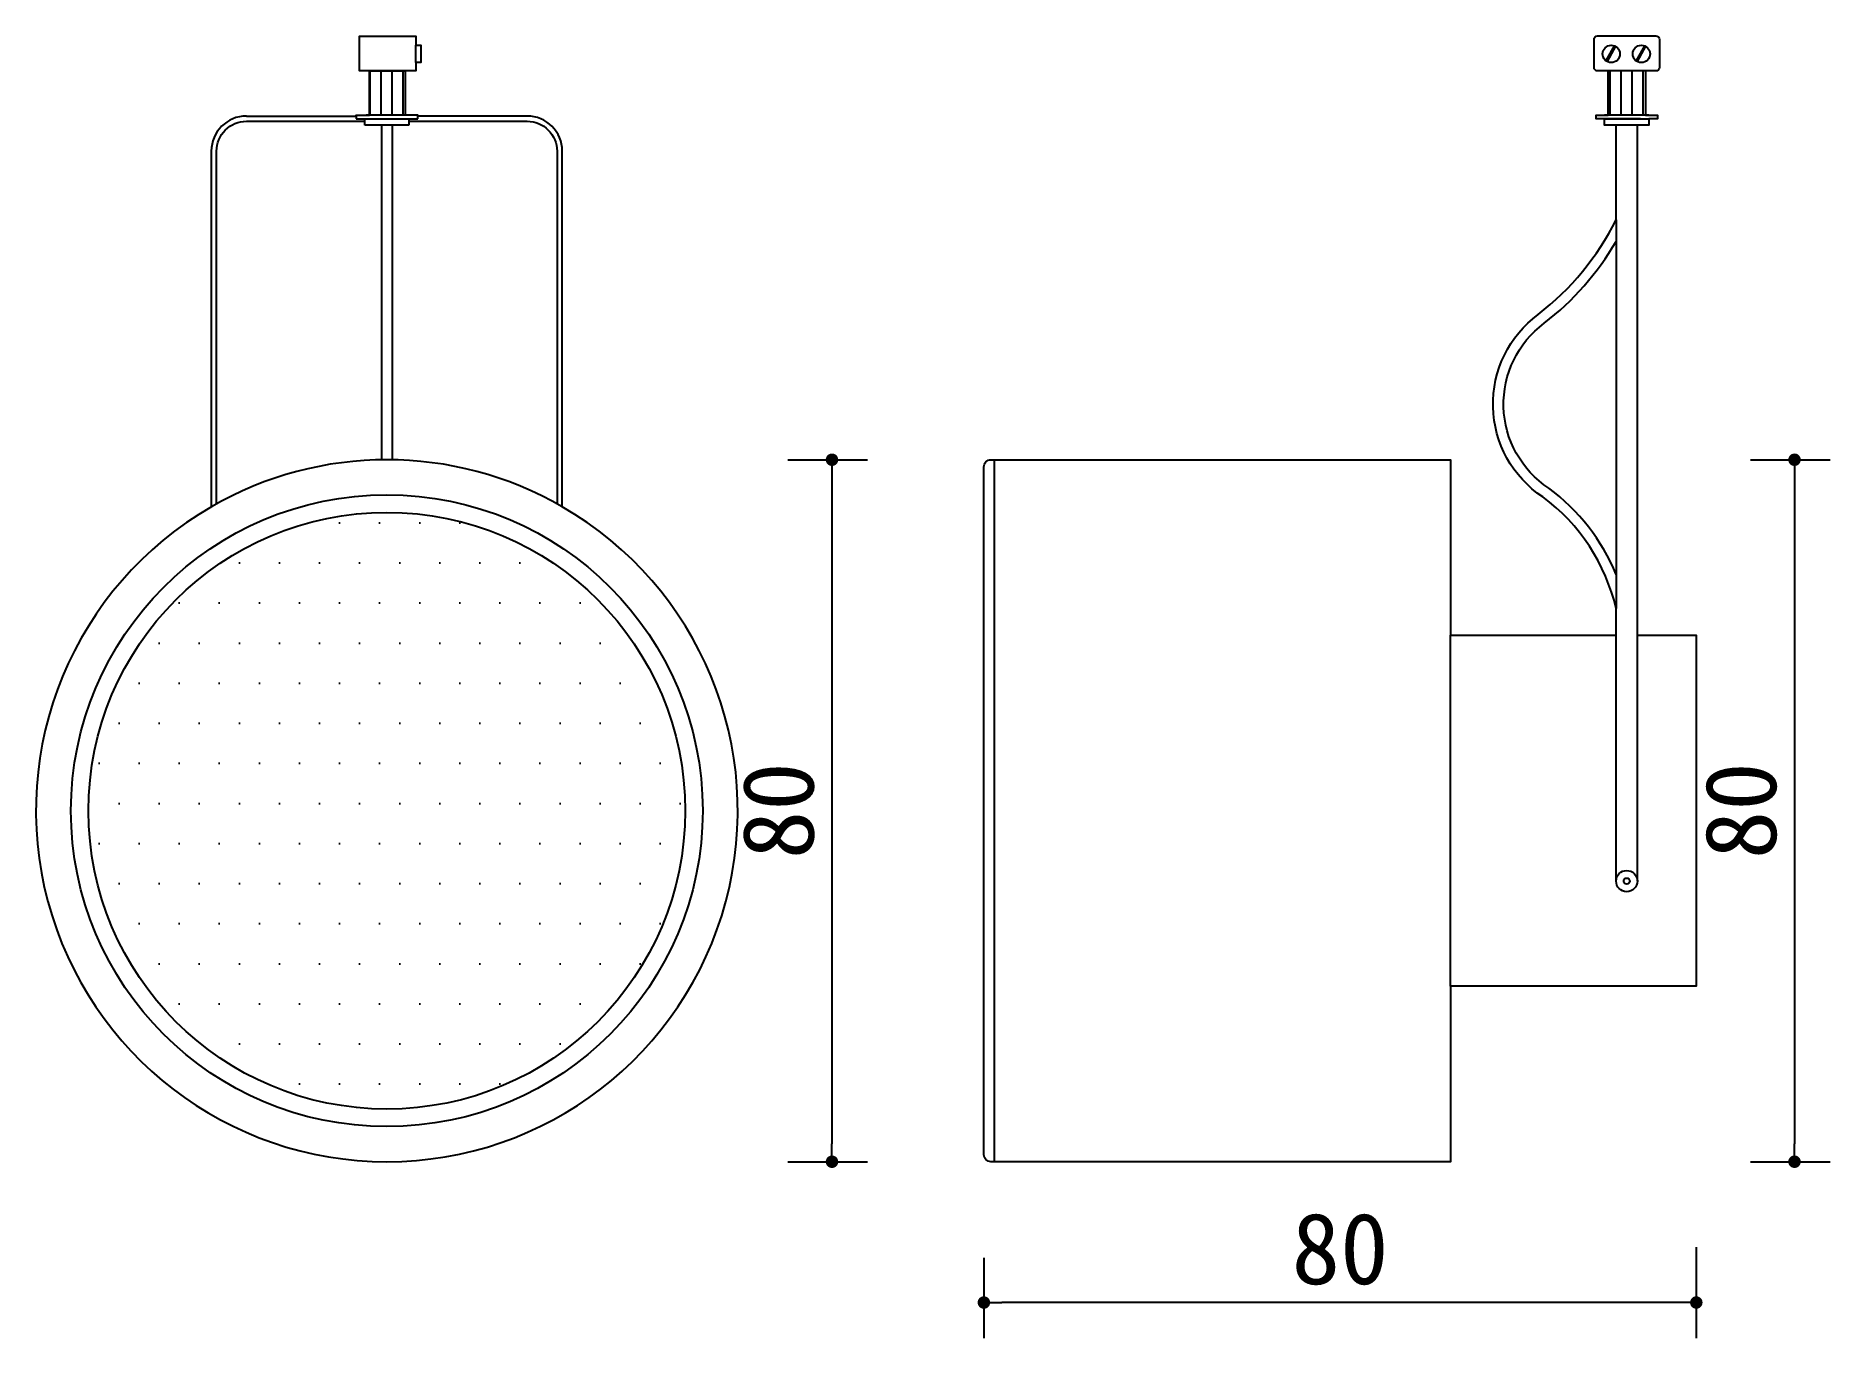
# Model space of a CAD drawing. Extents: x 434 to 635, y 108 to 255.
import ezdxf

# ---------------------------------------------------------------- set-up
doc = ezdxf.new("R2010")
doc.units = 0
doc.header["$MEASUREMENT"] = 0
doc.layers.get('0').update_dxf_attribs({"linetype": 'CONTINUOUS'})
doc.layers.get('DEFPOINTS').update_dxf_attribs({"linetype": 'CONTINUOUS'})
for name, color, linetype in [('3', 3, 'CONTINUOUS'), ('4', 4, 'CONTINUOUS'), ('7', 7, 'CONTINUOUS'), ('BH', 3, 'CONTINUOUS'), ('DIM', 3, 'CONTINUOUS')]:
    doc.layers.add(name, color=color, linetype=linetype)
doc.styles.add('HZ', font='')
doc.styles.get('HZ').set_extended_font_data('仿宋_GB2312')
doc.dimstyles.get("Standard").update_dxf_attribs({"dimtxt": 0.18, "dimasz": 0.18, "dimexe": 0.18, "dimexo": 0.0625, "dimgap": 0.09, "dimtad": 0, "dimtih": 1, "dimtoh": 1, "dimdec": 4, "dimzin": 0, "dimtxsty": 'STANDARD', "dimcen": 0.09, "dimazin": 3, "dimtfac": 1, "dimtdec": 4, "dimtofl": 0, "dimtmove": 0, "dimatfit": 3, "dimtolj": 1, "dimtzin": 0})

# ---------------------------------------------------------------- blocks, each defined once
blk = doc.blocks.new('_DOT')
at = {"color": 0, "linetype": 'BYBLOCK'}
blk.add_line((-0.35, 0), (-1, 0), dxfattribs=at)
at = {"color": 0, "linetype": 'BYBLOCK', "const_width": 0.35}
blk.add_lwpolyline([(-0.175, 0, 1), (0.175, 0, 1)], format="xyb", close=True, dxfattribs=at)
blk = doc.blocks.new('*D6')
at = {"linetype": 'BYBLOCK'}
for p, q in [((539.99, 117.34), (539.99, 108.31)), ((619.99, 118.52), (619.99, 108.31)), ((617.99, 112.31), (541.99, 112.31))]:
    blk.add_line(p, q, dxfattribs=at)
at = {"layer": 'DEFPOINTS', "color": 0, "linetype": 'BYBLOCK'}
for p in [(539.99, 121.34), (619.99, 122.52), (539.99, 112.31)]:
    blk.add_point(p, dxfattribs=at)
at = {"linetype": 'BYBLOCK', "xscale": 2, "yscale": 2, "zscale": 2, "rotation": 180}
blk.add_blockref('_DOT', (539.99, 112.31), dxfattribs=at)
at = {"linetype": 'BYBLOCK', "xscale": 2, "yscale": 2, "zscale": 2}
blk.add_blockref('_DOT', (619.99, 112.31), dxfattribs=at)
at = {"color": 0, "linetype": 'BYBLOCK', "insert": (579.99, 118.31), "char_height": 8, "attachment_point": 5, "style": 'HZ'}
blk.add_mtext('\\A1;80', dxfattribs=at)
blk = doc.blocks.new('*D5')
at = {"linetype": 'BYBLOCK'}
for p, q in [((517.98, 206.94), (526.93, 206.94)), ((522.93, 204.94), (522.93, 130.12)), ((517.98, 128.12), (526.93, 128.12))]:
    blk.add_line(p, q, dxfattribs=at)
at = {"layer": 'DEFPOINTS', "color": 0, "linetype": 'BYBLOCK'}
for p in [(513.98, 206.94), (513.98, 128.12), (522.93, 128.12)]:
    blk.add_point(p, dxfattribs=at)
at = {"linetype": 'BYBLOCK', "xscale": 2, "yscale": 2, "zscale": 2}
for p, rotation in [((522.93, 206.94), 90), ((522.93, 128.12), 270)]:
    blk.add_blockref('_DOT', p, dxfattribs=dict(at, rotation=rotation))
at = {"color": 0, "linetype": 'BYBLOCK', "insert": (516.93, 167.53), "char_height": 8, "attachment_point": 5, "rotation": 90, "style": 'HZ'}
blk.add_mtext('\\A1;80', dxfattribs=at)
blk = doc.blocks.new('*D4')
at = {"linetype": 'BYBLOCK'}
for p, q in [((626.06, 206.94), (635.02, 206.94)), ((631.02, 204.94), (631.02, 130.12)), ((626.06, 128.12), (635.02, 128.12))]:
    blk.add_line(p, q, dxfattribs=at)
at = {"layer": 'DEFPOINTS', "color": 0, "linetype": 'BYBLOCK'}
for p in [(622.06, 206.94), (622.06, 128.12), (631.02, 128.12)]:
    blk.add_point(p, dxfattribs=at)
at = {"linetype": 'BYBLOCK', "xscale": 2, "yscale": 2, "zscale": 2}
for p, rotation in [((631.02, 206.94), 90), ((631.02, 128.12), 270)]:
    blk.add_blockref('_DOT', p, dxfattribs=dict(at, rotation=rotation))
at = {"color": 0, "linetype": 'BYBLOCK', "insert": (625.02, 167.53), "char_height": 8, "attachment_point": 5, "rotation": 90, "style": 'HZ'}
blk.add_mtext('\\A1;80', dxfattribs=at)

msp = doc.modelspace()

# ---------------------------------------------------------------- hatches: boundary and pattern name
at = {"layer": '3'}
h = msp.add_hatch(dxfattribs=at)
h.set_pattern_fill('DOTS', color=256, scale=72.019128, style=0)
h.set_pattern_definition([(0, (26354.0025, 27017.9854), (2.25059776, 4.5011955), [0, -4.5011955])])
h.paths.add_polyline_path([(439.44, 167.53, 1), (506.43, 167.53, 1)])
at = {"layer": 'BH'}
h = msp.add_hatch(dxfattribs=at)
h.set_pattern_fill('ANSI31', color=256, scale=9.852217, angle=45, style=0)
h.set_pattern_definition([(90, (-175.4734, 316.3149), (-1.231527, 3e-16), [])])
h.paths.add_polyline_path([(475.42, 250.59), (470.45, 250.59), (470.45, 245.63), (475.42, 245.63)])
h = msp.add_hatch(dxfattribs=at)
h.set_pattern_fill('ANSI31', color=256, scale=9.852217, angle=45, style=0)
h.set_pattern_definition([(90, (-36.234, 316.3149), (-1.231527, 3e-16), [])])
h.paths.add_polyline_path([(614.66, 250.59), (609.69, 250.59), (609.69, 245.63), (614.66, 245.63)])

# ---------------------------------------------------------------- linework, layer by layer
at = {"layer": '3'}
for p, q in [((610.77, 253.43), (609.84, 251.75)), ((610.91, 253.37), (609.97, 251.66)), ((614.16, 253.43), (613.23, 251.75)), ((614.3, 253.37), (613.36, 251.66)), ((469.51, 245.53), (469.51, 245.23)), ((469.51, 245.23), (476.42, 245.23)), ((470.45, 244.5), (470.45, 245.23)), ((470.45, 245.23), (475.42, 245.23)), ((475.42, 244.5), (470.45, 244.5)), ((475.42, 245.63), (470.62, 245.63)), ((472.35, 244.5), (472.35, 206.93)), ((473.53, 244.5), (473.53, 206.93)), ((475.42, 245.23), (475.42, 244.5)), ((476.42, 245.23), (476.42, 245.53)), ((614.66, 245.63), (609.69, 245.63)), ((609.69, 245.23), (614.66, 245.23)), ((609.69, 245.23), (614.66, 245.23)), ((613.73, 245.23), (609.69, 245.23)), ((613.36, 244.5), (610.99, 244.5)), ((541.17, 128.12), (541.17, 206.94))]:
    msp.add_line(p, q, dxfattribs=at)
for points in [[(453.82, 201.99), (453.82, 241.59, -0.414214), (457.17, 244.94), (470.45, 244.94)], [(475.42, 244.94), (488.7, 244.94, -0.414214), (492.05, 241.59), (492.05, 201.99)], [(610.99, 194.06, 0.136163), (603.43, 203.73, -0.519605), (602.91, 222.27, 0.096689), (610.99, 231.46)]]:
    msp.add_lwpolyline(points, format="xyb", dxfattribs=at)
for centre, radius in [((610.44, 252.51), 0.974), ((613.82, 252.51), 0.974), ((472.94, 167.53), 35.47), ((612.18, 159.63), 1.19), ((612.18, 159.63), 0.34)]:
    msp.add_circle(centre, radius, dxfattribs=at)
at = {"layer": '4'}
for p, q in [((476.18, 251.56), (476.18, 253.48)), ((475.42, 250.59), (470.45, 250.59)), ((471.01, 250.59), (475.03, 250.59)), ((614.27, 250.59), (610.08, 250.59)), ((453.23, 241.59), (453.23, 201.66)), ((492.64, 201.66), (492.64, 241.59)), ((610.99, 233.88), (610.99, 190.22)), ((592.4, 147.82), (592.4, 187.23)), ((610.99, 159.63), (610.99, 187.23)), ((613.36, 187.23), (613.36, 159.63))]:
    msp.add_line(p, q, dxfattribs=at)
for points in [[(457.17, 245.53), (469.51, 245.53), (469.51, 245.63), (471.01, 245.63), (471.01, 250.59), (469.86, 250.59), (469.86, 254.51), (476.18, 254.51), (476.18, 253.48), (476.76, 253.48), (476.76, 251.56), (476.18, 251.56), (476.18, 250.59), (475.03, 250.59)], [(488.7, 245.53), (476.42, 245.53), (476.42, 245.63), (475.03, 245.63), (475.03, 250.59)]]:
    msp.add_lwpolyline(points, dxfattribs=at)
msp.add_lwpolyline([(475.2, 254.51), (475.2, 254.51), (475.2, 254.51), (475.2, 254.51)], close=True, dxfattribs=at)
msp.add_lwpolyline([(614.27, 245.63), (615.65, 245.63), (615.65, 245.53), (615.65, 245.23), (614.66, 245.23), (614.66, 244.5), (613.36, 244.5), (613.36, 187.23), (619.99, 187.23), (619.99, 147.82), (592.4, 147.82), (592.4, 128.12), (540.78, 128.12, -0.414214), (539.99, 128.91), (539.99, 206.15, -0.414214), (540.78, 206.94), (592.4, 206.94), (592.4, 187.23), (610.99, 187.23), (610.99, 190.22, 0.177761), (602.75, 202.76, -0.520031), (602.24, 223.25, 0.112052), (610.99, 233.88), (610.99, 244.5), (609.69, 244.5), (609.69, 245.23), (608.75, 245.23), (608.75, 245.53), (608.75, 245.63), (610.08, 245.63), (610.08, 250.59), (608.9, 250.59, -0.414214), (608.51, 250.98), (608.51, 254.14, -0.414214), (608.9, 254.53), (615.45, 254.53, -0.414214), (615.85, 254.14), (615.85, 250.98, -0.414214), (615.45, 250.59), (614.27, 250.59)], format="xyb", close=True, dxfattribs=at)
for centre, radius, start, end in [((457.17, 241.59), 3.94, 90, 180), ((488.7, 241.59), 3.94, 0, 90), ((472.94, 167.53), 39.41, 60, 120), ((472.94, 167.53), 39.41, 120, 60)]:
    msp.add_arc(centre, radius, start, end, dxfattribs=at)
at = {"layer": '7'}
msp.add_circle((472.94, 167.53), 33.5, dxfattribs=at)

# ---------------------------------------------------------------- dimensions: what is measured, and where the dimension line sits
at = {"layer": '3'}
dim = msp.add_linear_dim(base=(539.99, 112.31), p1=(619.99, 122.52), p2=(539.99, 121.34), text='80', dimstyle='STANDARD', override={"dimscale": 4, "dimtxt": 2, "dimasz": 0.5, "dimexe": 1, "dimexo": 1, "dimgap": 0.5, "dimtad": 1, "dimtih": 0, "dimtoh": 0, "dimdec": 0, "dimtxsty": 'HZ', "dimblk1": 'DOT', "dimblk2": 'DOT', "dimsah": 1, "dimcen": 0, "dimclrd": 256, "dimclre": 256, "dimtfac": 0.5, "dimtdec": 0, "dimtofl": 1}, dxfattribs=at)
dim.commit()
dim.dimension.update_dxf_attribs({"geometry": '*D6', "text_midpoint": (579.99, 118.31)})
at = {"layer": 'DIM'}
for base, p1, p2, picture, middle in [((522.93, 128.12), (513.98, 206.94), (513.98, 128.12), '*D5', (516.93, 167.53)), ((631.02, 128.12), (622.06, 206.94), (622.06, 128.12), '*D4', (625.02, 167.53))]:
    dim = msp.add_linear_dim(base=base, p1=p1, p2=p2, angle=90, text='80', dimstyle='STANDARD', override={"dimscale": 4, "dimtxt": 2, "dimasz": 0.5, "dimexe": 1, "dimexo": 1, "dimgap": 0.5, "dimtad": 1, "dimtih": 0, "dimtoh": 0, "dimdec": 0, "dimtxsty": 'HZ', "dimblk1": 'DOT', "dimblk2": 'DOT', "dimsah": 1, "dimcen": 0, "dimclrd": 256, "dimclre": 256, "dimtfac": 0.5, "dimtdec": 0, "dimtofl": 1}, dxfattribs=at)
    dim.commit()
    dim.dimension.update_dxf_attribs({"geometry": picture, "text_midpoint": middle})

doc.saveas('drawing.dxf')
